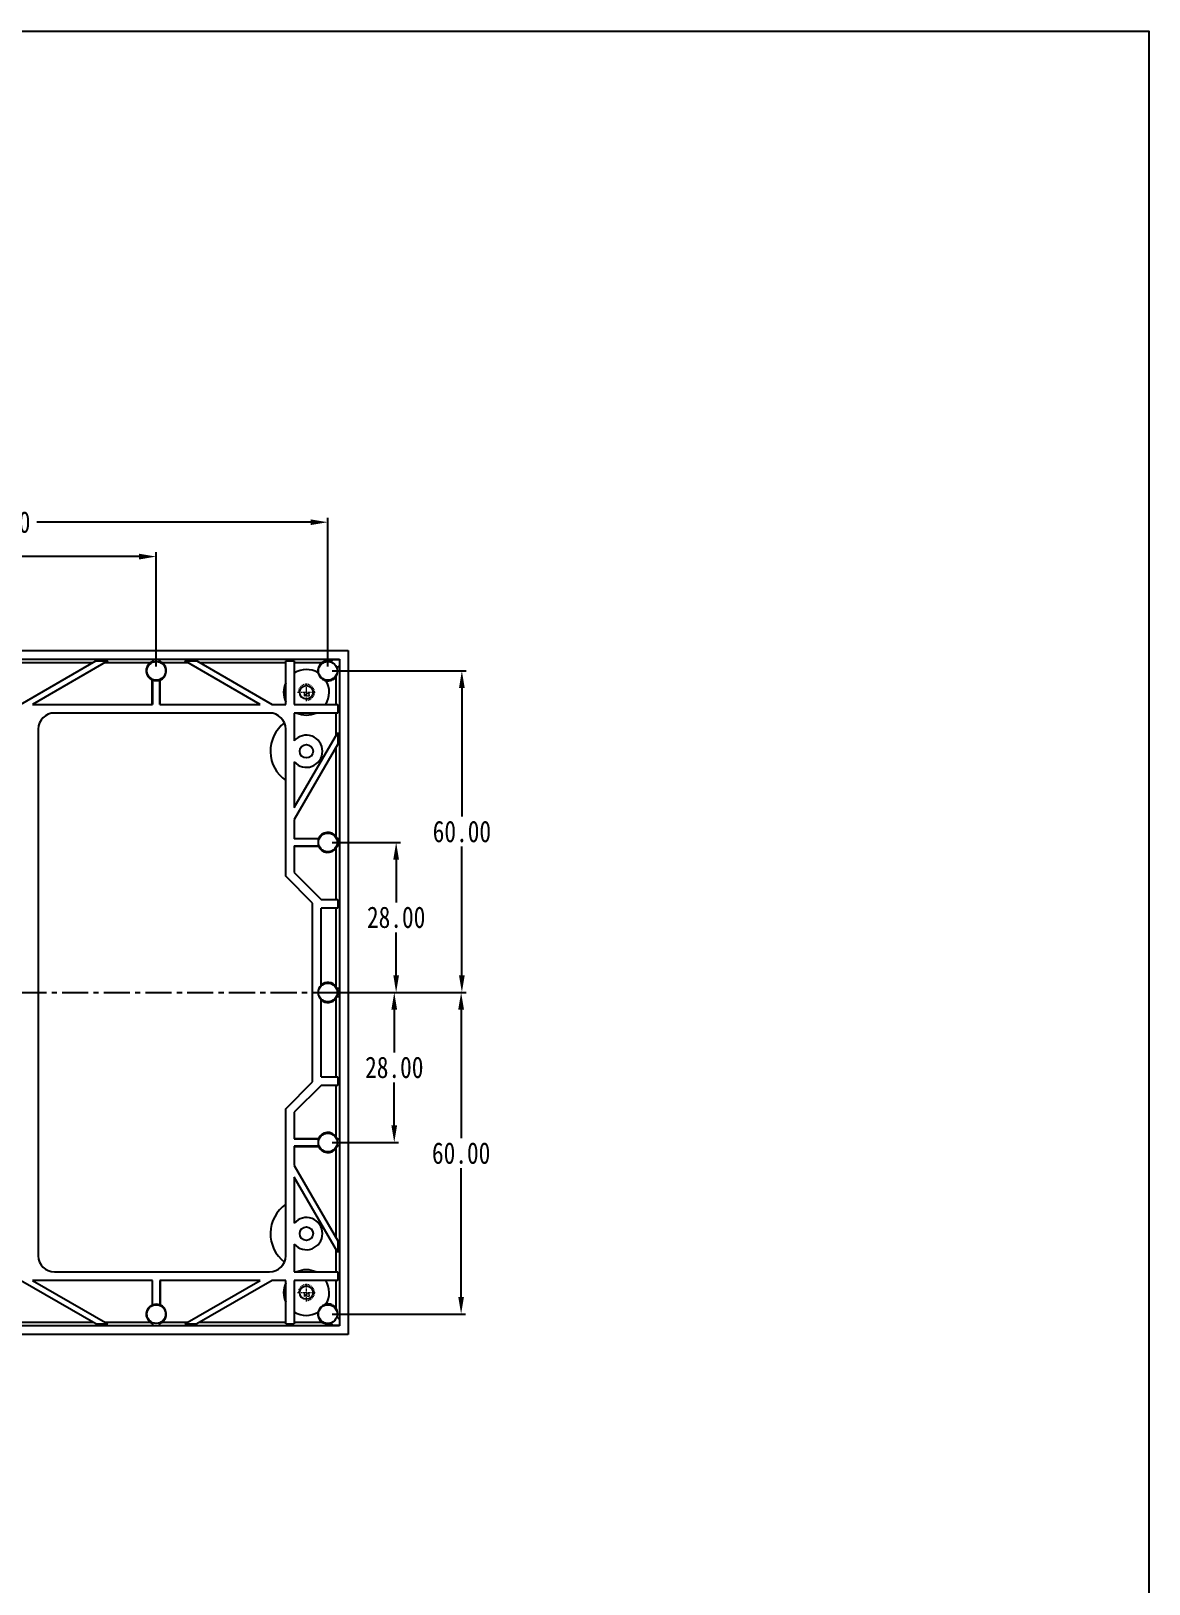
# Model space of a CAD drawing. Header units: inches. Extents: x -421 to 495, y -313 to 296.
# Drawn here: x 286.6 to 495.1, y 6.3 to 296 of the extents above; entities that cross this region are included whole.
import ezdxf

# ---------------------------------------------------------------- set-up
doc = ezdxf.new("R2010")
doc.units = ezdxf.units.IN
doc.header["$LTSCALE"] = 2.574606
doc.header["$MEASUREMENT"] = 0
doc.header["$PDMODE"] = 3
doc.header["$PDSIZE"] = 0.3125
doc.linetypes.add('CENTER', pattern=[0.6, 0.375, -0.075, 0.075, -0.075])
doc.linetypes.add('HIDDEN', pattern=[0.2, 0.1, -0.1])
doc.layers.get('0').update_dxf_attribs({"linetype": 'CONTINUOUS'})
doc.layers.get('Defpoints').update_dxf_attribs({"linetype": 'CONTINUOUS'})
doc.layers.add('dim', color=82, linetype='CONTINUOUS', lineweight=9)
doc.layers.add('screw', color=33, linetype='CONTINUOUS', lineweight=13)
doc.styles.get("Standard").update_dxf_attribs({"font": 'txt', "width": 0.8})
doc.styles.add('TXT', font='txt.shx', dxfattribs={"bigfont": 'gbcbig.shx'})
doc.dimstyles.get("Standard").update_dxf_attribs({"dimtxt": 0.15625, "dimasz": 0.1875, "dimexe": 0.18, "dimexo": 0.0625, "dimgap": 0.09, "dimtad": 0, "dimtih": 1, "dimtoh": 1, "dimzin": 4, "dimdsep": 46, "dimtxsty": 'Standard', "dimcen": 0.09, "dimadec": 0, "dimazin": 0, "dimtp": 0.01, "dimtm": 0.01, "dimtfac": 1, "dimtofl": 0, "dimtmove": 0, "dimatfit": 3, "dimfxl": 1, "dimtolj": 1, "dimtzin": 4, "dimarcsym": 0})

# ---------------------------------------------------------------- blocks, each defined once
blk = doc.blocks.new('*D25')
at = {"layer": 'Defpoints', "color": 0}
for p in [(309.99, 197.97), (309.99, 176.65), (217.99, 172.65)]:
    blk.add_point(p, dxfattribs=at)
at = {"layer": 'dim', "color": 0, "lineweight": -2}
for p, q in [((217.99, 173.45), (217.99, 198.77)), ((221.19, 197.97), (257.32, 197.97)), ((306.79, 197.97), (270.66, 197.97)), ((309.99, 177.45), (309.99, 198.77))]:
    blk.add_line(p, q, dxfattribs=at)
at = {"layer": 'dim', "color": 0}
for points in [[(221.19, 198.5), (221.19, 197.43), (217.99, 197.97)], [(306.79, 198.5), (306.79, 197.43), (309.99, 197.97)]]:
    blk.add_solid(points, dxfattribs=at)
at = {"layer": 'dim', "color": 0, "insert": (263.99, 197.97), "char_height": 4, "attachment_point": 5}
blk.add_mtext('\\A1;92.00', dxfattribs=at)
blk = doc.blocks.new('*D28')
at = {"layer": 'Defpoints', "color": 0}
for p in [(341.99, 204.38), (341.99, 176.65), (217.99, 172.65)]:
    blk.add_point(p, dxfattribs=at)
at = {"layer": 'dim', "color": 0, "lineweight": -2}
for p, q in [((217.99, 173.45), (217.99, 205.18)), ((221.19, 204.38), (272.26, 204.38)), ((338.79, 204.38), (287.72, 204.38)), ((341.99, 177.45), (341.99, 205.18))]:
    blk.add_line(p, q, dxfattribs=at)
at = {"layer": 'dim', "color": 0}
for points in [[(221.19, 204.91), (221.19, 203.85), (217.99, 204.38)], [(338.79, 204.91), (338.79, 203.85), (341.99, 204.38)]]:
    blk.add_solid(points, dxfattribs=at)
at = {"layer": 'dim', "color": 0, "insert": (279.99, 204.38), "char_height": 4, "attachment_point": 5}
blk.add_mtext('\\A1;124.00', dxfattribs=at)
blk = doc.blocks.new('*D29')
at = {"layer": 'Defpoints', "color": 0}
for p in [(341.99, 144.65), (354.73, 144.65), (341.99, 116.65)]:
    blk.add_point(p, dxfattribs=at)
at = {"layer": 'dim', "color": 0, "lineweight": -2}
for p, q in [((342.79, 144.65), (355.53, 144.65)), ((354.73, 141.45), (354.73, 133.45)), ((354.73, 119.85), (354.73, 127.85)), ((342.79, 116.65), (355.53, 116.65))]:
    blk.add_line(p, q, dxfattribs=at)
at = {"layer": 'dim', "color": 0}
for points in [[(354.2, 141.45), (355.26, 141.45), (354.73, 144.65)], [(354.2, 119.85), (355.26, 119.85), (354.73, 116.65)]]:
    blk.add_solid(points, dxfattribs=at)
at = {"layer": 'dim', "color": 0, "insert": (354.73, 130.65), "char_height": 4, "attachment_point": 5}
blk.add_mtext('\\A1;28.00', dxfattribs=at)
blk = doc.blocks.new('*D30')
at = {"layer": 'Defpoints', "color": 0}
for p in [(341.99, 176.65), (366.99, 176.65), (341.99, 116.65)]:
    blk.add_point(p, dxfattribs=at)
at = {"layer": 'dim', "color": 0, "lineweight": -2}
for p, q in [((342.79, 176.65), (367.79, 176.65)), ((366.99, 173.45), (366.99, 149.45)), ((366.99, 119.85), (366.99, 143.85)), ((342.79, 116.65), (367.79, 116.65))]:
    blk.add_line(p, q, dxfattribs=at)
at = {"layer": 'dim', "color": 0}
for points in [[(366.45, 173.45), (367.52, 173.45), (366.99, 176.65)], [(366.45, 119.85), (367.52, 119.85), (366.99, 116.65)]]:
    blk.add_solid(points, dxfattribs=at)
at = {"layer": 'dim', "color": 0, "insert": (366.99, 146.65), "char_height": 4, "attachment_point": 5}
blk.add_mtext('\\A1;60.00', dxfattribs=at)
blk = doc.blocks.new('*D31')
at = {"layer": 'Defpoints', "color": 0}
for p in [(341.99, 116.65), (341.99, 88.65), (354.38, 88.65)]:
    blk.add_point(p, dxfattribs=at)
at = {"layer": 'dim', "color": 0, "lineweight": -2}
for p, q in [((342.79, 116.65), (355.18, 116.65)), ((354.38, 113.45), (354.38, 105.45)), ((354.38, 91.85), (354.38, 99.85)), ((342.79, 88.65), (355.18, 88.65))]:
    blk.add_line(p, q, dxfattribs=at)
at = {"layer": 'dim', "color": 0}
for points in [[(353.84, 113.45), (354.91, 113.45), (354.38, 116.65)], [(353.84, 91.85), (354.91, 91.85), (354.38, 88.65)]]:
    blk.add_solid(points, dxfattribs=at)
at = {"layer": 'dim', "color": 0, "insert": (354.38, 102.65), "char_height": 4, "attachment_point": 5}
blk.add_mtext('\\A1;28.00', dxfattribs=at)
blk = doc.blocks.new('*D32')
at = {"layer": 'Defpoints', "color": 0}
for p in [(341.99, 116.65), (366.85, 116.65), (341.99, 56.65)]:
    blk.add_point(p, dxfattribs=at)
at = {"layer": 'dim', "color": 0, "lineweight": -2}
for p, q in [((342.79, 116.65), (367.65, 116.65)), ((366.85, 113.45), (366.85, 89.45)), ((366.85, 59.85), (366.85, 83.85)), ((342.79, 56.65), (367.65, 56.65))]:
    blk.add_line(p, q, dxfattribs=at)
at = {"layer": 'dim', "color": 0}
for points in [[(366.31, 113.45), (367.38, 113.45), (366.85, 116.65)], [(366.31, 59.85), (367.38, 59.85), (366.85, 56.65)]]:
    blk.add_solid(points, dxfattribs=at)
at = {"layer": 'dim', "color": 0, "insert": (366.85, 86.65), "char_height": 4, "attachment_point": 5}
blk.add_mtext('\\A1;60.00', dxfattribs=at)
blk = doc.blocks.new('screw_m3_g')
at = {"layer": 'screw', "color": 1, "linetype": 'CENTER', "ltscale": 0.591935}
for p, q in [((-1.65, 0), (1.65, 0)), ((0, -1.65), (0, 1.65))]:
    blk.add_line(p, q, dxfattribs=at)
at = {"layer": 'screw', "color": 33, "linetype": 'HIDDEN', "ltscale": 0.591935}
blk.add_circle((0, 0), 1.25, dxfattribs=at)
at = {"layer": 'screw', "color": 92, "linetype": 'HIDDEN', "ltscale": 0.591935}
blk.add_arc((0, 0), 1.5, 270, 180, dxfattribs=at)
at = {"layer": 'screw', "color": 6, "style": 'TXT'}
blk.add_text('M3', height=0.6, dxfattribs=at).set_placement((-0.51, -0.75))

msp = doc.modelspace()

# ---------------------------------------------------------------- linework, layer by layer
at = {"color": 7, "linetype": 'Continuous'}
for p, q in [((90.19028, 180.44552), (345.79028, 180.44552)), ((345.79028, 180.44552), (345.79028, 52.84552)), ((91.81845, 178.83923), (344.16212, 178.83923)), ((283.05946, 178.19181), (298.22122, 178.19181)), ((284.69978, 170.38521), (298.73644, 178.48928)), ((300.93644, 178.48928), (286.89978, 170.38521)), ((298.73644, 178.48928), (300.93644, 178.48928)), ((300.42122, 178.19181), (308.9238, 178.19181)), ((309.38021, 178.79549), (309.29225, 178.35465)), ((309.38021, 178.79549), (310.59766, 178.79549)), ((309.38021, 178.79549), (309.38021, 178.29455)), ((310.59766, 178.29654), (310.59766, 178.79549)), ((310.59766, 178.79549), (310.68523, 178.35658)), ((311.05946, 178.19181), (315.85935, 178.19181)), ((315.34413, 178.48928), (317.54413, 178.48928)), ((329.38079, 170.38521), (315.34413, 178.48928)), ((317.54413, 178.48928), (331.58079, 170.38521)), ((318.05935, 178.19181), (334.12996, 178.19181)), ((334.12996, 178.48928), (335.72996, 178.48928)), ((334.12996, 170.38521), (334.12996, 178.48928)), ((335.72996, 178.48928), (335.72996, 170.38521)), ((335.72996, 178.19181), (340.9238, 178.19181)), ((342.53243, 178.31904), (343.00887, 178.79549)), ((343.00887, 178.79549), (344.14024, 178.79549)), ((344.14024, 177.66411), (343.66449, 177.18836)), ((344.14024, 178.79549), (344.14024, 177.66411)), ((344.18399, 178.83923), (344.18399, 54.45182)), ((309.25977, 170.38521), (309.25977, 174.91473)), ((309.31911, 174.95453), (309.31911, 170.38521)), ((310.65875, 170.38521), (310.65875, 174.95239)), ((310.7181, 170.38521), (310.7181, 174.91246)), ((343.53657, 170.38521), (343.53657, 175.57575)), ((286.89978, 170.38521), (309.31911, 170.38521)), ((331.12996, 168.78521), (290.99028, 168.78521)), ((310.65875, 170.38521), (329.38079, 170.38521)), ((331.58079, 170.38521), (334.12996, 170.38521)), ((335.72996, 170.38521), (343.83403, 170.38521)), ((343.83403, 168.78521), (335.72996, 168.78521)), ((335.72996, 168.78521), (335.72996, 163.61808)), ((343.53657, 164.64813), (343.53657, 168.78521)), ((343.83403, 170.38521), (343.83403, 168.78521)), ((287.99028, 165.78521), (287.99028, 67.50584)), ((334.12996, 138.33531), (334.12996, 165.78521)), ((335.72996, 151.12669), (343.83403, 165.16335)), ((343.83403, 165.16335), (343.83403, 162.96335)), ((343.83403, 162.96335), (335.72996, 148.92669)), ((343.53657, 145.7153), (343.53657, 162.44813)), ((335.72996, 159.67297), (335.72996, 151.12669)), ((335.72996, 148.92669), (335.72996, 145.31534)), ((335.72996, 145.37469), (340.2597, 145.37469)), ((340.29956, 145.31534), (335.72996, 145.31534)), ((344.14024, 145.25425), (343.64165, 145.25425)), ((344.14024, 145.25425), (343.70156, 145.34177)), ((344.14024, 144.0368), (344.14024, 145.25425)), ((335.72996, 143.97572), (335.72996, 138.99806)), ((335.72996, 143.9757), (340.29935, 143.9757)), ((335.72996, 143.91636), (340.2597, 143.91636)), ((343.53657, 133.99741), (343.53657, 143.57575)), ((343.64165, 144.0368), (344.14024, 144.0368)), ((344.14024, 144.0368), (343.70156, 143.94927)), ((339.12996, 133.33531), (334.12996, 138.33531)), ((335.72996, 138.99806), (340.73061, 133.99741)), ((339.12996, 99.95573), (339.12996, 133.33531)), ((340.73061, 133.99741), (343.83403, 133.99741)), ((343.83403, 133.99741), (343.83403, 132.39741)), ((343.83403, 132.39741), (340.72996, 132.39741)), ((340.72996, 117.95699), (340.72996, 132.39741)), ((343.53657, 117.7153), (343.53657, 132.39741)), ((343.55787, 117.44552), (344.14024, 117.44552)), ((344.14024, 115.84552), (344.14024, 117.44552)), ((340.72996, 100.89364), (340.72996, 115.33406)), ((343.53657, 100.89364), (343.53657, 115.57575)), ((344.14024, 115.84552), (343.55787, 115.84552)), ((334.12996, 94.95573), (339.12996, 99.95573)), ((340.73061, 99.29364), (335.72996, 94.29299)), ((340.72996, 100.89364), (343.83403, 100.89364)), ((343.83403, 99.29364), (340.73061, 99.29364)), ((343.53657, 89.7153), (343.53657, 99.29364)), ((343.83403, 100.89364), (343.83403, 99.29364)), ((334.12996, 67.50584), (334.12996, 94.95573)), ((335.72996, 94.29299), (335.72996, 89.31534)), ((335.72996, 89.37469), (340.2597, 89.37469)), ((335.72996, 89.31534), (340.29956, 89.31534)), ((340.29955, 87.97572), (335.72996, 87.97572)), ((335.72996, 87.97572), (335.72996, 84.36435)), ((335.72996, 87.91636), (340.2597, 87.91636)), ((343.53657, 70.84291), (343.53657, 87.57575)), ((343.64165, 89.25425), (344.14024, 89.25425)), ((344.14024, 88.0368), (343.64165, 88.0368)), ((344.14024, 89.25425), (343.70156, 89.34177)), ((344.14024, 88.0368), (343.70156, 87.94927)), ((344.14024, 89.25425), (344.14024, 88.0368)), ((335.72996, 84.36435), (343.83403, 70.32769)), ((343.83403, 68.12769), (335.72996, 82.16435)), ((335.72996, 82.16435), (335.72996, 73.61808)), ((335.72996, 69.67297), (335.72996, 64.50584)), ((343.83403, 70.32769), (343.83403, 68.12769)), ((343.53657, 64.50584), (343.53657, 68.64291)), ((290.99028, 64.50584), (331.12996, 64.50584)), ((335.72996, 64.50584), (343.83403, 64.50584)), ((343.83403, 64.50584), (343.83403, 62.90584)), ((298.73644, 54.80177), (284.69978, 62.90584)), ((309.31911, 62.90584), (286.89978, 62.90584)), ((286.89978, 62.90584), (300.93644, 54.80177)), ((309.25977, 62.90584), (309.25977, 58.37632)), ((309.31911, 58.33652), (309.31911, 62.90584)), ((329.38079, 62.90584), (310.65875, 62.90584)), ((310.65875, 62.90584), (310.65875, 58.33865)), ((310.7181, 62.90584), (310.7181, 58.37859)), ((315.34413, 54.80177), (329.38079, 62.90584)), ((331.58079, 62.90584), (317.54413, 54.80177)), ((334.12996, 62.90584), (331.58079, 62.90584)), ((334.12996, 54.80177), (334.12996, 62.90584)), ((343.83403, 62.90584), (335.72996, 62.90584)), ((335.72996, 62.90584), (335.72996, 54.80177)), ((343.53657, 57.7153), (343.53657, 62.90584)), ((298.22122, 55.09923), (283.05946, 55.09923)), ((308.9238, 55.09923), (300.42122, 55.09923)), ((315.85935, 55.09923), (311.05946, 55.09923)), ((334.12996, 55.09923), (318.05935, 55.09923)), ((340.9238, 55.09923), (335.72996, 55.09923)), ((343.66449, 56.10269), (344.14024, 55.62693)), ((344.14024, 55.62693), (344.14024, 54.49556)), ((345.79028, 52.84552), (90.19028, 52.84552)), ((344.16212, 54.45182), (91.81845, 54.45182)), ((298.73644, 54.80177), (300.93644, 54.80177)), ((309.38021, 54.49556), (309.29225, 54.9364)), ((309.38021, 54.49556), (309.38021, 54.9965)), ((309.38021, 54.49556), (310.59766, 54.49556)), ((310.59766, 54.99451), (310.59766, 54.49556)), ((310.59766, 54.49556), (310.68523, 54.93446)), ((315.34413, 54.80177), (317.54413, 54.80177)), ((334.12996, 54.80177), (335.72996, 54.80177)), ((343.00887, 54.49556), (342.53243, 54.97201)), ((344.14024, 54.49556), (343.00887, 54.49556)), ((344.18399, 54.45182), (344.14024, 54.49556))]:
    msp.add_line(p, q, dxfattribs=at)
at = {"color": 1, "linetype": 'CENTER', "ltscale": 5.035395}
msp.add_line((90.19028, 116.64552), (345.79028, 116.64552), dxfattribs=at)
msp.add_lwpolyline([(-421.34771, 296.01742), (495.1197, 296.01742), (495.1197, -313.01761), (-421.34771, -313.01761)], close=True)
at = {"color": 7, "linetype": 'Continuous'}
for centre, radius in [((309.99163, 176.64552), 1.75), ((341.99163, 176.64552), 1.75), ((337.99028, 172.64552), 1.25), ((337.99028, 161.64552), 1.25), ((341.99163, 144.64552), 1.75), ((341.99163, 116.64552), 1.75), ((341.99163, 88.64552), 1.75), ((337.99028, 71.64552), 1.25), ((337.99028, 60.64552), 1.25), ((309.99163, 56.64552), 1.75), ((341.99163, 56.64552), 1.75)]:
    msp.add_circle(centre, radius, dxfattribs=at)
for centre, radius, start, end in [((309.99163, 176.64552), 1.87917, 124.6279082, 247.0789925), ((305.73208, 173.04994), 6.38864, 55.177696, 56.133061), ((314.24522, 173.07099), 6.37267, 123.9613353, 124.9159583), ((309.99163, 176.64552), 1.87917, 292.7426135, 55.3720918), ((337.99028, 172.64552), 4.25, 59.1353015, 122.1298117), ((341.99163, 176.64552), 1.87917, 124.6279082, 190.278699), ((309.99163, 176.64552), 1.81982, 248.3120677, 291.5053353), ((337.99028, 172.64552), 4.25, 155.2728223, 204.7271777), ((341.99163, 176.64552), 1.85473, 190.9364651, 199.4153897), ((341.99163, 176.64552), 1.81982, 198.8879723, 251.0451983), ((341.99163, 176.64552), 1.85473, 250.5193297, 259.0442278), ((337.99028, 172.64552), 4.25, 327.8701883, 30.8453914), ((341.99163, 176.64552), 1.87917, 259.7019939, 325.2998228), ((290.99028, 165.78521), 3, 90, 180), ((331.12996, 165.78521), 3, 0, 90), ((337.99028, 172.64552), 4.25, 245.2728223, 294.7271777), ((337.99028, 161.64552), 6.7, 127.6760382, 234.8186217), ((337.99028, 161.64552), 3, 221.1108429, 138.8891571), ((341.99163, 144.64552), 1.87917, 34.7001772, 157.1682188), ((338.4071, 148.90174), 6.38002, 325.1308243, 326.0833422), ((341.99163, 144.64552), 1.87917, 202.8317812, 325.2998228), ((338.4071, 140.38931), 6.38002, 33.9166578, 34.8691757), ((341.99163, 116.64552), 1.81982, 133.8911892, 226.1088108), ((341.99163, 116.64552), 1.87917, 34.7001772, 132.1748801), ((341.99163, 116.64552), 1.87917, 227.8251199, 325.2998228), ((341.99163, 88.64552), 1.87917, 34.7001772, 157.1682188), ((341.99163, 88.64552), 1.87917, 202.8317813, 325.2998228), ((338.4071, 92.90174), 6.38002, 325.1308242, 326.0833421), ((338.4071, 84.38931), 6.38002, 33.9166578, 34.8691757), ((337.99028, 71.64552), 6.7, 125.1813783, 232.3239618), ((337.99028, 71.64552), 3, 221.1108429, 138.8891571), ((290.99028, 67.50584), 3, 180, 270), ((331.12996, 67.50584), 3, 270, 0), ((337.99028, 60.64552), 4.25, 65.2728223, 114.7271777), ((337.99028, 60.64552), 4.25, 155.2728223, 204.7271777), ((337.99028, 60.64552), 4.25, 329.1546086, 32.1298117), ((309.99163, 56.64552), 1.87917, 112.9210075, 235.3720918), ((309.99163, 56.64552), 1.81982, 68.4946647, 111.6879323), ((309.99163, 56.64552), 1.87917, 304.6279082, 67.2573865), ((341.99163, 56.64552), 1.81982, 108.9548017, 161.1120277), ((341.99163, 56.64552), 1.85473, 100.9557722, 109.4806703), ((341.99163, 56.64552), 1.87917, 34.7001772, 100.2980061), ((337.99028, 60.64552), 4.25, 237.8701883, 300.8646985), ((341.99163, 56.64552), 1.87917, 169.721301, 235.3720918), ((341.99163, 56.64552), 1.85473, 160.5846103, 169.0635349), ((305.73208, 60.2411), 6.38864, 303.866939, 304.822304), ((314.24522, 60.22005), 6.37267, 235.0840417, 236.0386647)]:
    msp.add_arc(centre, radius, start, end, dxfattribs=at)
for centre, major_axis, start_param, end_param in [((309.99163, 176.19096), (0, 2.27836), 0.31862678, 0.498715391), ((309.99163, 176.19096), (0, 2.27836), -0.498715391, -0.315902381), ((341.99163, 176.19096), (0, 2.27836), 6.008463919, 6.781900698), ((341.53712, 176.64552), (2.27808, 0), 5.783408174, 6.5388379), ((341.53712, 144.64552), (2.27808, 0), 0.317192611, 0.499777133), ((341.53712, 144.64552), (2.27808, 0), -0.499777133, -0.317192611), ((341.53712, 116.64552), (2.27808, 0), 6.649714862, 6.78296244), ((341.53712, 116.64552), (2.27808, 0), -0.499777133, -0.385426282), ((341.53712, 88.64552), (2.27808, 0), 0.31719261, 0.499777133), ((341.53712, 88.64552), (2.27808, 0), -0.499777133, -0.317192613), ((309.99163, 57.10008), (0, 2.27836), -3.640308044, -3.460219433), ((309.99163, 57.10008), (0, 2.27836), -2.825690273, -2.642877263), ((341.99163, 57.10008), (0, 2.27836), -3.640308044, -2.866871266), ((341.53712, 56.64552), (2.27808, 0), 6.007539926, 6.78296244)]:
    msp.add_ellipse(centre, major_axis=major_axis, ratio=0.979895321, start_param=start_param, end_param=end_param, dxfattribs=at)
for points, start_tangent, end_tangent in [([(309.31911, 174.95453), (309.30428, 174.93835), (309.28202, 174.93542), (309.25977, 174.91473)], (-21.018795965, -14.260792972), (-21.171030851, -14.033796803)), ([(310.7181, 174.91246), (310.70327, 174.92855), (310.68101, 174.9317), (310.65875, 174.95239)], (-21.14915771, 14.066738363), (-20.996044992, 14.294267896)), ([(340.29956, 145.31534), (340.17147, 144.65325)], (-9.348964359, -23.616876707), (-0.031046648, -25.399981026)), ([(340.29956, 145.31534), (340.28336, 145.33018), (340.28043, 145.35244), (340.2597, 145.37469)], (-14.277540256, 21.00742355), (-14.050277211, 21.160097124)), ([(340.17147, 144.65325), (340.29955, 143.97572)], (-0.031046693, -25.399981026), (9.347509638, -23.617452521)), ([(340.2597, 143.91636), (340.27575, 143.93119), (340.27892, 143.95345), (340.29935, 143.9757)], (14.050277394, 21.160097002), (14.278187315, 21.006983767)), ([(340.17147, 88.65325), (340.29955, 87.97572)], (-0.031046693, -25.399981026), (9.347509719, -23.617452489)), ([(340.29956, 89.31534), (340.17147, 88.65325)], (-9.348964277, -23.61687674), (-0.031046649, -25.399981026)), ([(340.29956, 89.31534), (340.28336, 89.33018), (340.28043, 89.35244), (340.2597, 89.37469)], (-14.277540256, 21.00742355), (-14.050277211, 21.160097124)), ([(340.2597, 87.91636), (340.27575, 87.93119), (340.27892, 87.95345), (340.29935, 87.9757)], (14.050277394, 21.160097002), (14.278187315, 21.006983767)), ([(309.25977, 58.37632), (309.2746, 58.36028), (309.29686, 58.35714), (309.31911, 58.33652)], (21.171030991, -14.033796591), (21.018796041, -14.26079286)), ([(310.65875, 58.33865), (310.67359, 58.35488), (310.69585, 58.35782), (310.7181, 58.37859)], (20.996045198, 14.294267594), (21.149157789, 14.066738244))]:
    msp.add_spline(points, degree=3, dxfattribs=dict(at, start_tangent=start_tangent, end_tangent=end_tangent))

# ---------------------------------------------------------------- block references
at = {"layer": 'screw'}
for p in [(337.99028, 172.64552), (337.99028, 60.64552)]:
    msp.add_blockref('screw_m3_g', p, dxfattribs=at)

# ---------------------------------------------------------------- dimensions: what is measured, and where the dimension line sits
at = {"layer": 'dim'}
for base, p2, picture, middle in [((341.99163, 204.38045), (341.99163, 176.64552), '*D28', (279.99096, 204.38045)), ((309.99163, 197.96647), (309.99163, 176.64552), '*D25', (263.99096, 197.96647))]:
    dim = msp.add_linear_dim(base=base, p1=(217.99028, 172.64552), p2=p2, dimstyle='Standard', override={"dimtxt": 4, "dimasz": 3.2, "dimexe": 0.7996, "dimexo": 0.7996, "dimgap": 0.7996, "dimdec": 2, "dimzin": 0, "dimcen": 0.421299, "dimtp": 0, "dimtm": 0, "dimtdec": 4, "dimtzin": 0}, dxfattribs=at)
    dim.commit()
    dim.dimension.update_dxf_attribs({"geometry": picture, "text_midpoint": middle})
for base, p1, p2, picture, middle in [((366.98619, 176.64552), (341.99163, 116.64552), (341.99163, 176.64552), '*D30', (366.98619, 146.64552)), ((354.72899, 144.64552), (341.99163, 116.64552), (341.99163, 144.64552), '*D29', (354.72899, 130.64552)), ((354.37559, 88.64552), (341.99163, 116.64552), (341.99163, 88.64552), '*D31', (354.37559, 102.64552)), ((366.84671, 116.64552), (341.99163, 56.64552), (341.99163, 116.64552), '*D32', (366.84671, 86.64552))]:
    dim = msp.add_linear_dim(base=base, p1=p1, p2=p2, angle=90, dimstyle='Standard', override={"dimtxt": 4, "dimasz": 3.2, "dimexe": 0.7996, "dimexo": 0.7996, "dimgap": 0.7996, "dimdec": 2, "dimzin": 0, "dimcen": 0.421299, "dimtp": 0, "dimtm": 0, "dimtdec": 4, "dimtzin": 0}, dxfattribs=at)
    dim.commit()
    dim.dimension.update_dxf_attribs({"geometry": picture, "text_midpoint": middle})

doc.saveas('drawing.dxf')
